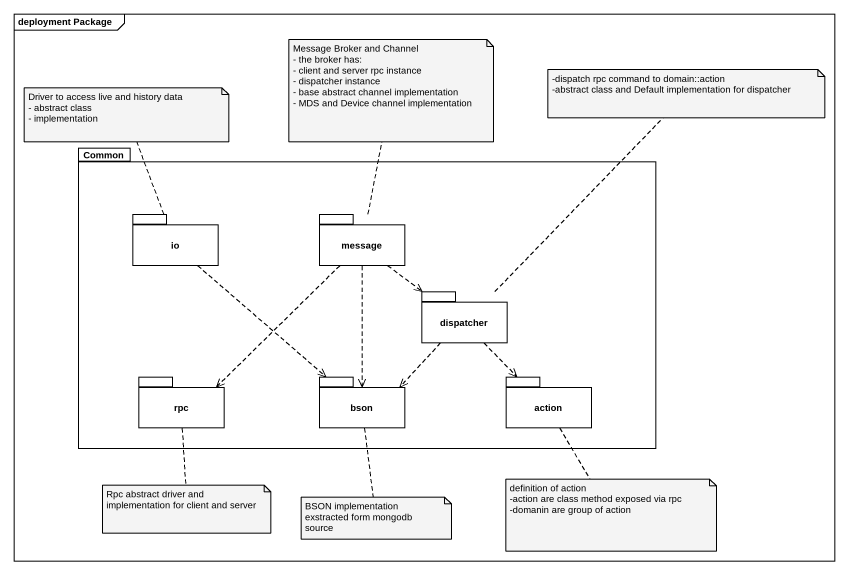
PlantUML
@startuml
mainframe deployment Package
package Common {
  package io {
  }
  package message {
  }
  package dispatcher {
  }
  package rpc {
  }
  package bson {
  }
  package "action" as action_ {
  }
}
io ..> bson
message ..> dispatcher
message ..> rpc
message ..> bson
dispatcher ..> bson
dispatcher ..> action_
note top of message
  Message Broker and Channel
  - the broker has:
  - client and server rpc instance
  - dispatcher instance
  - base abstract channel implementation
  - MDS and Device channel implementation
end note
note top of dispatcher
  -dispatch rpc command to domain::action
  -abstract class and Default implementation for dispatcher
end note
note top of io
  Driver to access live and history data
  - abstract class
  - implementation
end note
note bottom of rpc : Rpc abstract driver and implementation for client and server
note bottom of bson : BSON implementation exstracted form mongodb source
note bottom of action_
  definition of action
  -action are class method exposed via rpc
  -domanin are group of action
end note
@enduml
